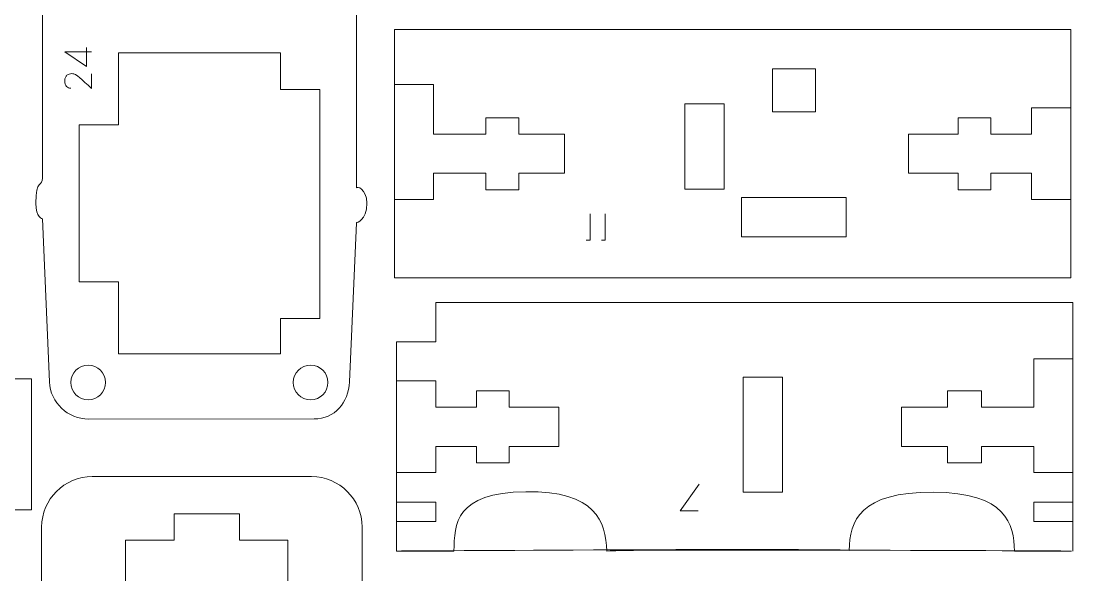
# Model space of a CAD drawing. Header units: millimetres. Extents: x 1 to 3601, y 1 to 1248.
# Drawn here: x 1504.4 to 1584.8, y 988 to 1030.4 of the extents above; entities that cross this region are included whole.
import ezdxf

# ---------------------------------------------------------------- set-up
doc = ezdxf.new("R2010")
doc.units = ezdxf.units.MM
doc.layers.get('0').update_dxf_attribs({"lineweight": 5})
doc.layers.add('MARCATGE', color=1, linetype='Continuous', lineweight=5)
doc.layers.add('TALL 1', color=4, linetype='Continuous', lineweight=5)

msp = doc.modelspace()

# ---------------------------------------------------------------- linework, layer by layer
at = {"lineweight": 9}
for points, knots in [([(1530.034, 1014.937), (1530.034, 1014.937), (1530.83, 1015.06), (1530.83, 1016.421), (1530.83, 1016.421), (1530.83, 1017.535), (1530.034, 1017.761), (1530.034, 1017.591), (1530.034, 1017.591), (1530.034, 1017.591), (1530.034, 1047.621), (1530.034, 1047.621), (1530.034, 1047.621), (1530.034, 1048.416), (1529.718, 1049.179), (1529.155, 1049.742), (1529.155, 1049.742), (1528.593, 1050.305), (1527.83, 1050.621), (1527.034, 1050.621), (1527.034, 1050.621), (1527.034, 1050.621), (1509.034, 1050.621), (1509.034, 1050.621), (1509.034, 1050.621), (1508.238, 1050.621), (1507.475, 1050.305), (1506.913, 1049.742), (1506.913, 1049.742), (1506.35, 1049.179), (1506.034, 1048.416), (1506.034, 1047.621), (1506.034, 1047.621), (1506.034, 1047.621), (1506.034, 1026.454), (1506.034, 1018.341), (1506.034, 1018.341), (1506.034, 1017.693), (1505.53, 1018.274), (1505.53, 1016.421), (1505.53, 1016.421), (1505.53, 1015.309), (1506.034, 1015.228), (1506.034, 1015.228), (1506.034, 1015.228), (1506.034, 1015.228), (1506.566, 1002.764), (1506.566, 1002.764), (1506.566, 1002.764), (1506.65, 1001.17), (1507.966, 999.921), (1509.562, 999.921), (1509.562, 999.921), (1509.562, 999.921), (1526.798, 999.935), (1526.798, 999.935), (1526.798, 999.935), (1528.394, 999.935), (1529.418, 1001.17), (1529.502, 1002.764), (1529.502, 1002.764), (1529.502, 1002.764), (1530.034, 1014.937), (1530.034, 1014.937)], [0, 0, 0, 0, 0.058824, 0.058824, 0.058824, 0.058824, 0.117647, 0.117647, 0.117647, 0.117647, 0.176471, 0.176471, 0.176471, 0.176471, 0.235294, 0.235294, 0.235294, 0.235294, 0.294118, 0.294118, 0.294118, 0.294118, 0.352941, 0.352941, 0.352941, 0.352941, 0.411765, 0.411765, 0.411765, 0.411765, 0.470588, 0.470588, 0.470588, 0.470588, 0.529412, 0.529412, 0.529412, 0.529412, 0.588235, 0.588235, 0.588235, 0.588235, 0.647059, 0.647059, 0.647059, 0.647059, 0.705882, 0.705882, 0.705882, 0.705882, 0.764706, 0.764706, 0.764706, 0.764706, 0.823529, 0.823529, 0.823529, 0.823529, 0.882353, 0.882353, 0.882353, 0.882353, 1, 1, 1, 1]), ([(1584.639, 1029.71), (1584.639, 1029.71), (1584.639, 1010.71), (1584.639, 1010.71), (1584.639, 1010.71), (1584.639, 1010.71), (1532.939, 1010.71), (1532.939, 1010.71), (1532.939, 1010.71), (1532.939, 1010.71), (1532.939, 1029.71), (1532.939, 1029.71), (1532.939, 1029.71), (1532.939, 1029.71), (1584.639, 1029.71), (1584.639, 1029.71)], [0, 0, 0, 0, 0.2, 0.2, 0.2, 0.2, 0.4, 0.4, 0.4, 0.4, 0.6, 0.6, 0.6, 0.6, 1, 1, 1, 1]), ([(1533.111, 989.832), (1533.111, 989.832), (1565.911, 990.049), (1567.695, 989.884), (1567.695, 989.884), (1567.759, 992.131), (1568.504, 994.357), (1574.124, 994.328), (1574.124, 994.328), (1579.743, 994.298), (1580.304, 991.892), (1580.331, 989.832), (1580.331, 989.832), (1580.331, 989.832), (1584.711, 989.832), (1584.711, 989.832), (1584.711, 989.832), (1584.711, 989.832), (1550.953, 989.997), (1549.169, 989.832), (1549.169, 989.832), (1549.104, 992.079), (1548.363, 994.433), (1542.976, 994.37), (1542.976, 994.37), (1537.588, 994.308), (1537.518, 991.892), (1537.491, 989.832), (1537.491, 989.832), (1537.491, 989.832), (1533.111, 989.832), (1533.111, 989.832), (1533.111, 989.832), (1533.111, 989.832), (1533.111, 1005.832), (1533.111, 1005.832), (1533.111, 1005.832), (1533.111, 1005.832), (1536.111, 1005.832), (1536.111, 1005.832), (1536.111, 1005.832), (1536.111, 1005.832), (1536.111, 1008.832), (1536.111, 1008.832), (1536.111, 1008.832), (1536.111, 1008.832), (1584.811, 1008.832), (1584.811, 1008.832), (1584.811, 1008.832), (1584.811, 1008.832), (1584.811, 989.832), (1584.811, 989.832)], [0, 0, 0, 0, 0.071429, 0.071429, 0.071429, 0.071429, 0.142857, 0.142857, 0.142857, 0.142857, 0.214286, 0.214286, 0.214286, 0.214286, 0.285714, 0.285714, 0.285714, 0.285714, 0.357143, 0.357143, 0.357143, 0.357143, 0.428571, 0.428571, 0.428571, 0.428571, 0.5, 0.5, 0.5, 0.5, 0.571429, 0.571429, 0.571429, 0.571429, 0.642857, 0.642857, 0.642857, 0.642857, 0.714286, 0.714286, 0.714286, 0.714286, 0.785714, 0.785714, 0.785714, 0.785714, 0.857143, 0.857143, 0.857143, 0.857143, 1, 1, 1, 1]), ([(1472.985, 1004.341), (1472.985, 1004.341), (1472.981, 1004.315), (1472.981, 1004.315), (1472.981, 1004.315), (1472.981, 1004.315), (1456.494, 1004.315), (1456.494, 1004.315), (1456.494, 1004.315), (1456.494, 1004.315), (1456.494, 1004.289), (1456.494, 1004.289), (1456.494, 1004.289), (1456.494, 1004.289), (1456.494, 1002.989), (1456.494, 1002.989), (1456.494, 1002.989), (1456.494, 1002.989), (1453.494, 1002.989), (1453.494, 1002.989), (1453.494, 1002.989), (1453.494, 1002.989), (1453.494, 989.989), (1453.494, 989.989), (1453.494, 989.989), (1453.494, 989.989), (1456.494, 989.989), (1456.494, 989.989), (1456.494, 989.989), (1456.494, 989.989), (1456.494, 970.989), (1456.494, 970.989), (1456.494, 970.989), (1456.494, 970.989), (1453.494, 970.989), (1453.494, 970.989), (1453.494, 970.989), (1453.494, 970.989), (1453.494, 965.989), (1453.494, 965.989), (1453.494, 965.989), (1453.494, 965.989), (1456.494, 965.989), (1456.494, 965.989), (1456.494, 965.989), (1456.494, 965.989), (1456.494, 962.989), (1456.494, 962.989), (1456.494, 962.989), (1456.494, 962.989), (1453.494, 962.989), (1453.494, 962.989), (1453.494, 962.989), (1453.494, 962.989), (1453.494, 957.989), (1453.494, 957.989), (1453.494, 957.989), (1453.494, 957.989), (1456.494, 957.989), (1456.494, 957.989), (1456.494, 957.989), (1456.494, 957.989), (1456.494, 956.689), (1456.494, 956.689), (1456.494, 956.689), (1456.494, 956.689), (1479.994, 956.689), (1479.994, 956.689), (1479.994, 956.689), (1479.994, 956.689), (1479.994, 966.59), (1479.994, 966.59), (1479.994, 966.59), (1479.994, 966.59), (1482.994, 966.59), (1482.994, 966.59), (1482.994, 966.59), (1482.994, 966.59), (1482.994, 956.689), (1482.994, 956.689), (1482.994, 956.689), (1482.994, 956.689), (1502.194, 956.689), (1502.194, 956.689), (1502.194, 956.689), (1502.194, 956.689), (1502.194, 957.989), (1502.194, 957.989), (1502.194, 957.989), (1502.194, 957.989), (1505.194, 957.989), (1505.194, 957.989), (1505.194, 957.989), (1505.194, 957.989), (1505.194, 972.989), (1505.194, 972.989), (1505.194, 972.989), (1505.194, 972.989), (1502.194, 972.989), (1502.194, 972.989), (1502.194, 972.989), (1502.194, 972.989), (1502.194, 992.989), (1502.194, 992.989), (1502.194, 992.989), (1502.194, 992.989), (1505.194, 992.989), (1505.194, 992.989), (1505.194, 992.989), (1505.194, 992.989), (1505.194, 1002.989), (1505.194, 1002.989), (1505.194, 1002.989), (1505.194, 1002.989), (1502.194, 1002.989), (1502.194, 1002.989), (1502.194, 1002.989), (1502.194, 1002.989), (1502.194, 1004.289), (1502.194, 1004.289), (1502.194, 1004.289), (1502.194, 1004.289), (1482.994, 1004.289), (1482.994, 1004.289), (1482.994, 1004.289), (1482.994, 1004.289), (1482.994, 1001.82), (1482.994, 1001.82), (1482.994, 1001.82), (1482.994, 1001.82), (1479.994, 1001.82), (1479.994, 1001.82), (1479.994, 1001.82), (1479.994, 1001.82), (1479.994, 1004.315), (1479.994, 1004.315), (1479.994, 1004.315), (1479.994, 1004.315), (1476.281, 1004.315), (1476.281, 1004.315), (1476.281, 1004.315), (1476.281, 1004.315), (1476.285, 1004.341), (1476.285, 1004.341), (1476.285, 1004.341), (1476.285, 1004.341), (1476.285, 1007.641), (1476.285, 1007.641), (1476.285, 1007.641), (1476.285, 1007.641), (1472.985, 1007.641), (1472.985, 1007.641), (1472.985, 1007.641), (1472.985, 1007.641), (1472.985, 1004.341), (1472.985, 1004.341)], [0, 0, 0, 0, 0.025, 0.025, 0.025, 0.025, 0.05, 0.05, 0.05, 0.05, 0.075, 0.075, 0.075, 0.075, 0.1, 0.1, 0.1, 0.1, 0.125, 0.125, 0.125, 0.125, 0.15, 0.15, 0.15, 0.15, 0.175, 0.175, 0.175, 0.175, 0.2, 0.2, 0.2, 0.2, 0.225, 0.225, 0.225, 0.225, 0.25, 0.25, 0.25, 0.25, 0.275, 0.275, 0.275, 0.275, 0.3, 0.3, 0.3, 0.3, 0.325, 0.325, 0.325, 0.325, 0.35, 0.35, 0.35, 0.35, 0.375, 0.375, 0.375, 0.375, 0.4, 0.4, 0.4, 0.4, 0.425, 0.425, 0.425, 0.425, 0.45, 0.45, 0.45, 0.45, 0.475, 0.475, 0.475, 0.475, 0.5, 0.5, 0.5, 0.5, 0.525, 0.525, 0.525, 0.525, 0.55, 0.55, 0.55, 0.55, 0.575, 0.575, 0.575, 0.575, 0.6, 0.6, 0.6, 0.6, 0.625, 0.625, 0.625, 0.625, 0.65, 0.65, 0.65, 0.65, 0.675, 0.675, 0.675, 0.675, 0.7, 0.7, 0.7, 0.7, 0.725, 0.725, 0.725, 0.725, 0.75, 0.75, 0.75, 0.75, 0.775, 0.775, 0.775, 0.775, 0.8, 0.8, 0.8, 0.8, 0.825, 0.825, 0.825, 0.825, 0.85, 0.85, 0.85, 0.85, 0.875, 0.875, 0.875, 0.875, 0.9, 0.9, 0.9, 0.9, 0.925, 0.925, 0.925, 0.925, 0.95, 0.95, 0.95, 0.95, 1, 1, 1, 1]), ([(1505.972, 991.66), (1505.972, 991.66), (1505.972, 967.459), (1505.972, 967.459), (1505.972, 967.459), (1505.972, 965.335), (1507.711, 963.596), (1509.835, 963.596), (1509.835, 963.596), (1509.835, 963.596), (1526.61, 963.596), (1526.61, 963.596), (1526.61, 963.596), (1528.734, 963.596), (1530.472, 965.335), (1530.472, 967.459), (1530.472, 967.459), (1530.472, 967.459), (1530.472, 991.66), (1530.472, 991.66), (1530.472, 991.66), (1530.472, 993.785), (1528.734, 995.523), (1526.61, 995.523), (1526.61, 995.523), (1526.61, 995.523), (1509.835, 995.523), (1509.835, 995.523), (1509.835, 995.523), (1507.711, 995.523), (1505.972, 993.785), (1505.972, 991.66)], [0, 0, 0, 0, 0.111111, 0.111111, 0.111111, 0.111111, 0.222222, 0.222222, 0.222222, 0.222222, 0.333333, 0.333333, 0.333333, 0.333333, 0.444444, 0.444444, 0.444444, 0.444444, 0.555556, 0.555556, 0.555556, 0.555556, 0.666667, 0.666667, 0.666667, 0.666667, 0.777778, 0.777778, 0.777778, 0.777778, 1, 1, 1, 1])]:
    msp.add_open_spline(points, degree=3, knots=knots, dxfattribs=at)
at = {"layer": 'MARCATGE', "lineweight": 9}
for points, knots in [([(1507.739, 1027.988), (1507.739, 1027.988), (1509.401, 1026.877), (1509.401, 1026.877), (1509.401, 1026.877), (1509.401, 1026.877), (1509.401, 1028.319), (1509.401, 1028.319), (1509.401, 1028.319), (1509.401, 1028.319), (1509.401, 1026.877), (1509.401, 1026.877), (1509.401, 1026.877), (1509.401, 1026.877), (1507.739, 1027.988), (1507.739, 1027.988), (1507.739, 1027.988), (1507.739, 1027.988), (1509.785, 1027.988), (1509.785, 1027.988), (1509.785, 1027.988), (1509.785, 1027.988), (1507.739, 1027.988), (1507.739, 1027.988)], [0, 0, 0, 0, 0.142857, 0.142857, 0.142857, 0.142857, 0.285714, 0.285714, 0.285714, 0.285714, 0.428571, 0.428571, 0.428571, 0.428571, 0.571429, 0.571429, 0.571429, 0.571429, 0.714286, 0.714286, 0.714286, 0.714286, 1, 1, 1, 1]), ([(1509.785, 1025.206), (1509.597, 1025.375), (1509.427, 1025.529), (1509.274, 1025.666), (1509.274, 1025.666), (1509.21, 1025.724), (1509.146, 1025.782), (1509.082, 1025.84), (1509.082, 1025.84), (1509.018, 1025.897), (1508.96, 1025.949), (1508.907, 1025.995), (1508.907, 1025.995), (1508.855, 1026.041), (1508.81, 1026.079), (1508.773, 1026.11), (1508.773, 1026.11), (1508.737, 1026.141), (1508.714, 1026.16), (1508.704, 1026.165), (1508.704, 1026.165), (1508.685, 1026.177), (1508.663, 1026.192), (1508.638, 1026.211), (1508.638, 1026.211), (1508.612, 1026.229), (1508.582, 1026.248), (1508.548, 1026.266), (1508.548, 1026.266), (1508.513, 1026.283), (1508.472, 1026.299), (1508.425, 1026.312), (1508.425, 1026.312), (1508.378, 1026.325), (1508.323, 1026.332), (1508.261, 1026.332), (1508.261, 1026.332), (1508.199, 1026.332), (1508.137, 1026.322), (1508.075, 1026.301), (1508.075, 1026.301), (1508.013, 1026.28), (1507.957, 1026.248), (1507.907, 1026.205), (1507.907, 1026.205), (1507.857, 1026.162), (1507.817, 1026.106), (1507.786, 1026.037), (1507.786, 1026.037), (1507.754, 1025.968), (1507.739, 1025.885), (1507.739, 1025.787), (1507.739, 1025.787), (1507.741, 1025.59), (1507.784, 1025.444), (1507.869, 1025.351), (1507.869, 1025.351), (1507.953, 1025.258), (1508.065, 1025.211), (1508.205, 1025.211), (1508.205, 1025.211), (1508.065, 1025.211), (1507.953, 1025.258), (1507.869, 1025.351), (1507.869, 1025.351), (1507.784, 1025.444), (1507.741, 1025.59), (1507.739, 1025.787), (1507.739, 1025.787), (1507.739, 1025.885), (1507.754, 1025.968), (1507.786, 1026.037), (1507.786, 1026.037), (1507.817, 1026.106), (1507.857, 1026.162), (1507.907, 1026.205), (1507.907, 1026.205), (1507.957, 1026.248), (1508.013, 1026.28), (1508.075, 1026.301), (1508.075, 1026.301), (1508.137, 1026.322), (1508.199, 1026.332), (1508.261, 1026.332), (1508.261, 1026.332), (1508.323, 1026.332), (1508.378, 1026.325), (1508.425, 1026.312), (1508.425, 1026.312), (1508.472, 1026.299), (1508.513, 1026.283), (1508.548, 1026.266), (1508.548, 1026.266), (1508.582, 1026.248), (1508.612, 1026.229), (1508.638, 1026.211), (1508.638, 1026.211), (1508.663, 1026.192), (1508.685, 1026.177), (1508.704, 1026.165), (1508.704, 1026.165), (1508.714, 1026.16), (1508.737, 1026.141), (1508.773, 1026.11), (1508.773, 1026.11), (1508.81, 1026.079), (1508.855, 1026.041), (1508.907, 1025.995), (1508.907, 1025.995), (1508.96, 1025.949), (1509.018, 1025.897), (1509.082, 1025.84), (1509.082, 1025.84), (1509.146, 1025.782), (1509.21, 1025.724), (1509.274, 1025.666), (1509.274, 1025.666), (1509.427, 1025.529), (1509.597, 1025.375), (1509.785, 1025.206), (1509.785, 1025.206), (1509.785, 1025.206), (1509.785, 1026.318), (1509.785, 1026.318), (1509.785, 1026.318), (1509.785, 1026.318), (1509.785, 1025.206), (1509.785, 1025.206)], [0, 0, 0, 0, 0.030303, 0.030303, 0.030303, 0.030303, 0.060606, 0.060606, 0.060606, 0.060606, 0.090909, 0.090909, 0.090909, 0.090909, 0.121212, 0.121212, 0.121212, 0.121212, 0.151515, 0.151515, 0.151515, 0.151515, 0.181818, 0.181818, 0.181818, 0.181818, 0.212121, 0.212121, 0.212121, 0.212121, 0.242424, 0.242424, 0.242424, 0.242424, 0.272727, 0.272727, 0.272727, 0.272727, 0.30303, 0.30303, 0.30303, 0.30303, 0.333333, 0.333333, 0.333333, 0.333333, 0.363636, 0.363636, 0.363636, 0.363636, 0.393939, 0.393939, 0.393939, 0.393939, 0.424242, 0.424242, 0.424242, 0.424242, 0.454545, 0.454545, 0.454545, 0.454545, 0.484848, 0.484848, 0.484848, 0.484848, 0.515152, 0.515152, 0.515152, 0.515152, 0.545455, 0.545455, 0.545455, 0.545455, 0.575758, 0.575758, 0.575758, 0.575758, 0.606061, 0.606061, 0.606061, 0.606061, 0.636364, 0.636364, 0.636364, 0.636364, 0.666667, 0.666667, 0.666667, 0.666667, 0.69697, 0.69697, 0.69697, 0.69697, 0.727273, 0.727273, 0.727273, 0.727273, 0.757576, 0.757576, 0.757576, 0.757576, 0.787879, 0.787879, 0.787879, 0.787879, 0.818182, 0.818182, 0.818182, 0.818182, 0.848485, 0.848485, 0.848485, 0.848485, 0.878788, 0.878788, 0.878788, 0.878788, 0.909091, 0.909091, 0.909091, 0.909091, 0.939394, 0.939394, 0.939394, 0.939394, 1, 1, 1, 1]), ([(1547.895, 1013.593), (1547.895, 1013.593), (1547.604, 1013.593), (1547.604, 1013.593), (1547.604, 1013.593), (1547.604, 1013.593), (1547.895, 1013.593), (1547.895, 1013.593), (1547.895, 1013.593), (1547.895, 1013.593), (1547.895, 1015.625), (1547.895, 1015.625), (1547.895, 1015.625), (1547.895, 1015.625), (1547.895, 1013.593), (1547.895, 1013.593)], [0, 0, 0, 0, 0.2, 0.2, 0.2, 0.2, 0.4, 0.4, 0.4, 0.4, 0.6, 0.6, 0.6, 0.6, 1, 1, 1, 1]), ([(1549.055, 1013.593), (1549.055, 1013.593), (1548.764, 1013.593), (1548.764, 1013.593), (1548.764, 1013.593), (1548.764, 1013.593), (1549.055, 1013.593), (1549.055, 1013.593), (1549.055, 1013.593), (1549.055, 1013.593), (1549.055, 1015.625), (1549.055, 1015.625), (1549.055, 1015.625), (1549.055, 1015.625), (1549.055, 1013.593), (1549.055, 1013.593)], [0, 0, 0, 0, 0.2, 0.2, 0.2, 0.2, 0.4, 0.4, 0.4, 0.4, 0.6, 0.6, 0.6, 0.6, 1, 1, 1, 1]), ([(1554.786, 992.915), (1554.786, 992.915), (1556.239, 994.947), (1556.239, 994.947), (1556.239, 994.947), (1556.239, 994.947), (1554.786, 992.915), (1554.786, 992.915), (1554.786, 992.915), (1554.786, 992.915), (1556.163, 992.915), (1556.163, 992.915), (1556.163, 992.915), (1556.163, 992.915), (1554.786, 992.915), (1554.786, 992.915)], [0, 0, 0, 0, 0.2, 0.2, 0.2, 0.2, 0.4, 0.4, 0.4, 0.4, 0.6, 0.6, 0.6, 0.6, 1, 1, 1, 1])]:
    msp.add_open_spline(points, degree=3, knots=knots, dxfattribs=at)
at = {"layer": 'TALL 1', "lineweight": 9}
for points, knots in [([(1524.234, 1025.171), (1524.234, 1025.171), (1524.234, 1025.121), (1524.234, 1025.121), (1524.234, 1025.121), (1524.234, 1025.121), (1527.234, 1025.121), (1527.234, 1025.121), (1527.234, 1025.121), (1527.234, 1025.121), (1527.234, 1007.621), (1527.234, 1007.621), (1527.234, 1007.621), (1527.234, 1007.621), (1524.234, 1007.621), (1524.234, 1007.621), (1524.234, 1007.621), (1524.234, 1007.621), (1524.234, 1004.921), (1524.234, 1004.921), (1524.234, 1004.921), (1524.234, 1004.921), (1511.834, 1004.921), (1511.834, 1004.921), (1511.834, 1004.921), (1511.834, 1004.921), (1511.834, 1010.421), (1511.834, 1010.421), (1511.834, 1010.421), (1511.834, 1010.421), (1508.834, 1010.421), (1508.834, 1010.421), (1508.834, 1010.421), (1508.834, 1010.421), (1508.834, 1022.421), (1508.834, 1022.421), (1508.834, 1022.421), (1508.834, 1022.421), (1511.834, 1022.421), (1511.834, 1022.421), (1511.834, 1022.421), (1511.834, 1022.421), (1511.834, 1027.921), (1511.834, 1027.921), (1511.834, 1027.921), (1511.834, 1027.921), (1524.234, 1027.921), (1524.234, 1027.921), (1524.234, 1027.921), (1524.234, 1027.921), (1524.234, 1025.171), (1524.234, 1025.171)], [0, 0, 0, 0, 0.071429, 0.071429, 0.071429, 0.071429, 0.142857, 0.142857, 0.142857, 0.142857, 0.214286, 0.214286, 0.214286, 0.214286, 0.285714, 0.285714, 0.285714, 0.285714, 0.357143, 0.357143, 0.357143, 0.357143, 0.428571, 0.428571, 0.428571, 0.428571, 0.5, 0.5, 0.5, 0.5, 0.571429, 0.571429, 0.571429, 0.571429, 0.642857, 0.642857, 0.642857, 0.642857, 0.714286, 0.714286, 0.714286, 0.714286, 0.785714, 0.785714, 0.785714, 0.785714, 0.857143, 0.857143, 0.857143, 0.857143, 1, 1, 1, 1]), ([(1565.134, 1023.41), (1565.134, 1023.41), (1565.134, 1026.71), (1565.134, 1026.71), (1565.134, 1026.71), (1565.134, 1026.71), (1561.834, 1026.71), (1561.834, 1026.71), (1561.834, 1026.71), (1561.834, 1026.71), (1561.834, 1023.41), (1561.834, 1023.41), (1561.834, 1023.41), (1561.834, 1023.41), (1565.134, 1023.41), (1565.134, 1023.41)], [0, 0, 0, 0, 0.2, 0.2, 0.2, 0.2, 0.4, 0.4, 0.4, 0.4, 0.6, 0.6, 0.6, 0.6, 1, 1, 1, 1]), ([(1532.939, 1016.71), (1532.939, 1016.71), (1535.939, 1016.71), (1535.939, 1016.71), (1535.939, 1016.71), (1535.939, 1016.71), (1535.939, 1018.71), (1535.939, 1018.71), (1535.939, 1018.71), (1535.939, 1018.71), (1539.939, 1018.71), (1539.939, 1018.71), (1539.939, 1018.71), (1539.939, 1018.71), (1539.939, 1017.46), (1539.939, 1017.46), (1539.939, 1017.46), (1539.939, 1017.46), (1542.439, 1017.46), (1542.439, 1017.46), (1542.439, 1017.46), (1542.439, 1017.46), (1542.439, 1018.71), (1542.439, 1018.71), (1542.439, 1018.71), (1542.439, 1018.71), (1545.939, 1018.71), (1545.939, 1018.71), (1545.939, 1018.71), (1545.939, 1018.71), (1545.939, 1021.71), (1545.939, 1021.71), (1545.939, 1021.71), (1545.939, 1021.71), (1542.439, 1021.71), (1542.439, 1021.71), (1542.439, 1021.71), (1542.439, 1021.71), (1542.439, 1022.96), (1542.439, 1022.96), (1542.439, 1022.96), (1542.439, 1022.96), (1539.939, 1022.96), (1539.939, 1022.96), (1539.939, 1022.96), (1539.939, 1022.96), (1539.939, 1021.71), (1539.939, 1021.71), (1539.939, 1021.71), (1539.939, 1021.71), (1535.939, 1021.71), (1535.939, 1021.71), (1535.939, 1021.71), (1535.939, 1021.71), (1535.939, 1025.51), (1535.939, 1025.51), (1535.939, 1025.51), (1535.939, 1025.51), (1532.939, 1025.51), (1532.939, 1025.51)], [0, 0, 0, 0, 0.0625, 0.0625, 0.0625, 0.0625, 0.125, 0.125, 0.125, 0.125, 0.1875, 0.1875, 0.1875, 0.1875, 0.25, 0.25, 0.25, 0.25, 0.3125, 0.3125, 0.3125, 0.3125, 0.375, 0.375, 0.375, 0.375, 0.4375, 0.4375, 0.4375, 0.4375, 0.5, 0.5, 0.5, 0.5, 0.5625, 0.5625, 0.5625, 0.5625, 0.625, 0.625, 0.625, 0.625, 0.6875, 0.6875, 0.6875, 0.6875, 0.75, 0.75, 0.75, 0.75, 0.8125, 0.8125, 0.8125, 0.8125, 0.875, 0.875, 0.875, 0.875, 1, 1, 1, 1]), ([(1558.139, 1024.01), (1558.139, 1024.01), (1555.139, 1024.01), (1555.139, 1024.01), (1555.139, 1024.01), (1555.139, 1024.01), (1555.139, 1017.51), (1555.139, 1017.51), (1555.139, 1017.51), (1555.139, 1017.51), (1558.139, 1017.51), (1558.139, 1017.51), (1558.139, 1017.51), (1558.139, 1017.51), (1558.139, 1024.01), (1558.139, 1024.01)], [0, 0, 0, 0, 0.2, 0.2, 0.2, 0.2, 0.4, 0.4, 0.4, 0.4, 0.6, 0.6, 0.6, 0.6, 1, 1, 1, 1]), ([(1581.639, 1023.71), (1581.639, 1023.71), (1581.639, 1021.71), (1581.639, 1021.71), (1581.639, 1021.71), (1581.639, 1021.71), (1581.639, 1023.71), (1581.639, 1023.71), (1581.639, 1023.71), (1581.639, 1023.71), (1584.639, 1023.71), (1584.639, 1023.71)], [0, 0, 0, 0, 0.25, 0.25, 0.25, 0.25, 0.5, 0.5, 0.5, 0.5, 1, 1, 1, 1]), ([(1581.639, 1021.71), (1581.639, 1021.71), (1578.539, 1021.71), (1578.539, 1021.71), (1578.539, 1021.71), (1578.539, 1021.71), (1578.539, 1022.96), (1578.539, 1022.96), (1578.539, 1022.96), (1578.539, 1022.96), (1576.039, 1022.96), (1576.039, 1022.96), (1576.039, 1022.96), (1576.039, 1022.96), (1576.039, 1021.71), (1576.039, 1021.71), (1576.039, 1021.71), (1576.039, 1021.71), (1572.239, 1021.71), (1572.239, 1021.71), (1572.239, 1021.71), (1572.239, 1021.71), (1572.239, 1018.71), (1572.239, 1018.71), (1572.239, 1018.71), (1572.239, 1018.71), (1576.039, 1018.71), (1576.039, 1018.71), (1576.039, 1018.71), (1576.039, 1018.71), (1576.039, 1017.46), (1576.039, 1017.46), (1576.039, 1017.46), (1576.039, 1017.46), (1578.539, 1017.46), (1578.539, 1017.46), (1578.539, 1017.46), (1578.539, 1017.46), (1578.539, 1018.71), (1578.539, 1018.71), (1578.539, 1018.71), (1578.539, 1018.71), (1581.639, 1018.71), (1581.639, 1018.71)], [0, 0, 0, 0, 0.083333, 0.083333, 0.083333, 0.083333, 0.166667, 0.166667, 0.166667, 0.166667, 0.25, 0.25, 0.25, 0.25, 0.333333, 0.333333, 0.333333, 0.333333, 0.416667, 0.416667, 0.416667, 0.416667, 0.5, 0.5, 0.5, 0.5, 0.583333, 0.583333, 0.583333, 0.583333, 0.666667, 0.666667, 0.666667, 0.666667, 0.75, 0.75, 0.75, 0.75, 0.833333, 0.833333, 0.833333, 0.833333, 1, 1, 1, 1]), ([(1584.639, 1016.71), (1584.639, 1016.71), (1581.639, 1016.71), (1581.639, 1016.71), (1581.639, 1016.71), (1581.639, 1016.71), (1581.639, 1018.71), (1581.639, 1018.71), (1581.639, 1018.71), (1581.639, 1018.71), (1581.639, 1016.71), (1581.639, 1016.71)], [0, 0, 0, 0, 0.25, 0.25, 0.25, 0.25, 0.5, 0.5, 0.5, 0.5, 1, 1, 1, 1]), ([(1567.484, 1013.851), (1567.484, 1013.851), (1567.484, 1016.851), (1567.484, 1016.851), (1567.484, 1016.851), (1567.484, 1016.851), (1559.484, 1016.851), (1559.484, 1016.851), (1559.484, 1016.851), (1559.484, 1016.851), (1559.484, 1013.851), (1559.484, 1013.851), (1559.484, 1013.851), (1559.484, 1013.851), (1567.484, 1013.851), (1567.484, 1013.851)], [0, 0, 0, 0, 0.2, 0.2, 0.2, 0.2, 0.4, 0.4, 0.4, 0.4, 0.6, 0.6, 0.6, 0.6, 1, 1, 1, 1]), ([(1584.811, 995.832), (1584.811, 995.832), (1581.811, 995.832), (1581.811, 995.832), (1581.811, 995.832), (1581.811, 995.832), (1581.811, 997.832), (1581.811, 997.832), (1581.811, 997.832), (1581.811, 997.832), (1577.811, 997.832), (1577.811, 997.832), (1577.811, 997.832), (1577.811, 997.832), (1577.811, 996.582), (1577.811, 996.582), (1577.811, 996.582), (1577.811, 996.582), (1577.711, 996.582), (1577.711, 996.582), (1577.711, 996.582), (1577.711, 996.582), (1575.211, 996.582), (1575.211, 996.582), (1575.211, 996.582), (1575.211, 996.582), (1575.211, 997.832), (1575.211, 997.832), (1575.211, 997.832), (1575.211, 997.832), (1571.711, 997.832), (1571.711, 997.832), (1571.711, 997.832), (1571.711, 997.832), (1571.711, 1000.832), (1571.711, 1000.832), (1571.711, 1000.832), (1571.711, 1000.832), (1575.211, 1000.832), (1575.211, 1000.832), (1575.211, 1000.832), (1575.211, 1000.832), (1575.211, 1002.082), (1575.211, 1002.082), (1575.211, 1002.082), (1575.211, 1002.082), (1577.711, 1002.082), (1577.711, 1002.082), (1577.711, 1002.082), (1577.711, 1002.082), (1577.811, 1002.082), (1577.811, 1002.082), (1577.811, 1002.082), (1577.811, 1002.082), (1577.811, 1000.832), (1577.811, 1000.832), (1577.811, 1000.832), (1577.811, 1000.832), (1581.811, 1000.832), (1581.811, 1000.832), (1581.811, 1000.832), (1581.811, 1000.832), (1581.811, 1004.532), (1581.811, 1004.532), (1581.811, 1004.532), (1581.811, 1004.532), (1584.811, 1004.532), (1584.811, 1004.532)], [0, 0, 0, 0, 0.055556, 0.055556, 0.055556, 0.055556, 0.111111, 0.111111, 0.111111, 0.111111, 0.166667, 0.166667, 0.166667, 0.166667, 0.222222, 0.222222, 0.222222, 0.222222, 0.277778, 0.277778, 0.277778, 0.277778, 0.333333, 0.333333, 0.333333, 0.333333, 0.388889, 0.388889, 0.388889, 0.388889, 0.444444, 0.444444, 0.444444, 0.444444, 0.5, 0.5, 0.5, 0.5, 0.555556, 0.555556, 0.555556, 0.555556, 0.611111, 0.611111, 0.611111, 0.611111, 0.666667, 0.666667, 0.666667, 0.666667, 0.722222, 0.722222, 0.722222, 0.722222, 0.777778, 0.777778, 0.777778, 0.777778, 0.833333, 0.833333, 0.833333, 0.833333, 0.888889, 0.888889, 0.888889, 0.888889, 1, 1, 1, 1]), ([(1509.534, 1001.396), (1510.266, 1001.396), (1510.859, 1001.989), (1510.859, 1002.721), (1510.859, 1002.721), (1510.859, 1003.452), (1510.266, 1004.046), (1509.534, 1004.046), (1509.534, 1004.046), (1508.802, 1004.046), (1508.209, 1003.452), (1508.209, 1002.721), (1508.209, 1002.721), (1508.209, 1001.989), (1508.802, 1001.396), (1509.534, 1001.396)], [0, 0, 0, 0, 0.2, 0.2, 0.2, 0.2, 0.4, 0.4, 0.4, 0.4, 0.6, 0.6, 0.6, 0.6, 1, 1, 1, 1]), ([(1526.534, 1001.396), (1527.266, 1001.396), (1527.859, 1001.989), (1527.859, 1002.721), (1527.859, 1002.721), (1527.859, 1003.452), (1527.266, 1004.046), (1526.534, 1004.046), (1526.534, 1004.046), (1525.802, 1004.046), (1525.209, 1003.452), (1525.209, 1002.721), (1525.209, 1002.721), (1525.209, 1001.989), (1525.802, 1001.396), (1526.534, 1001.396)], [0, 0, 0, 0, 0.2, 0.2, 0.2, 0.2, 0.4, 0.4, 0.4, 0.4, 0.6, 0.6, 0.6, 0.6, 1, 1, 1, 1]), ([(1533.111, 1002.832), (1533.111, 1002.832), (1536.111, 1002.832), (1536.111, 1002.832), (1536.111, 1002.832), (1536.111, 1002.832), (1536.111, 1000.832), (1536.111, 1000.832), (1536.111, 1000.832), (1536.111, 1000.832), (1539.211, 1000.832), (1539.211, 1000.832), (1539.211, 1000.832), (1539.211, 1000.832), (1539.211, 1002.082), (1539.211, 1002.082), (1539.211, 1002.082), (1539.211, 1002.082), (1541.711, 1002.082), (1541.711, 1002.082), (1541.711, 1002.082), (1541.711, 1002.082), (1541.711, 1000.832), (1541.711, 1000.832), (1541.711, 1000.832), (1541.711, 1000.832), (1545.511, 1000.832), (1545.511, 1000.832), (1545.511, 1000.832), (1545.511, 1000.832), (1545.511, 997.832), (1545.511, 997.832), (1545.511, 997.832), (1545.511, 997.832), (1541.711, 997.832), (1541.711, 997.832), (1541.711, 997.832), (1541.711, 997.832), (1541.711, 996.582), (1541.711, 996.582), (1541.711, 996.582), (1541.711, 996.582), (1539.211, 996.582), (1539.211, 996.582), (1539.211, 996.582), (1539.211, 996.582), (1539.211, 997.832), (1539.211, 997.832), (1539.211, 997.832), (1539.211, 997.832), (1536.111, 997.832), (1536.111, 997.832), (1536.111, 997.832), (1536.111, 997.832), (1536.111, 995.832), (1536.111, 995.832), (1536.111, 995.832), (1536.111, 995.832), (1533.111, 995.832), (1533.111, 995.832)], [0, 0, 0, 0, 0.0625, 0.0625, 0.0625, 0.0625, 0.125, 0.125, 0.125, 0.125, 0.1875, 0.1875, 0.1875, 0.1875, 0.25, 0.25, 0.25, 0.25, 0.3125, 0.3125, 0.3125, 0.3125, 0.375, 0.375, 0.375, 0.375, 0.4375, 0.4375, 0.4375, 0.4375, 0.5, 0.5, 0.5, 0.5, 0.5625, 0.5625, 0.5625, 0.5625, 0.625, 0.625, 0.625, 0.625, 0.6875, 0.6875, 0.6875, 0.6875, 0.75, 0.75, 0.75, 0.75, 0.8125, 0.8125, 0.8125, 0.8125, 0.875, 0.875, 0.875, 0.875, 1, 1, 1, 1]), ([(1559.611, 994.332), (1559.611, 994.332), (1562.611, 994.332), (1562.611, 994.332), (1562.611, 994.332), (1562.611, 994.332), (1562.611, 1003.132), (1562.611, 1003.132), (1562.611, 1003.132), (1562.611, 1003.132), (1559.611, 1003.132), (1559.611, 1003.132), (1559.611, 1003.132), (1559.611, 1003.132), (1559.611, 994.332), (1559.611, 994.332)], [0, 0, 0, 0, 0.2, 0.2, 0.2, 0.2, 0.4, 0.4, 0.4, 0.4, 0.6, 0.6, 0.6, 0.6, 1, 1, 1, 1]), ([(1533.111, 992.079), (1533.111, 992.079), (1533.111, 993.579), (1533.111, 993.579), (1533.111, 993.579), (1533.111, 993.579), (1536.111, 993.579), (1536.111, 993.579), (1536.111, 993.579), (1536.111, 993.579), (1536.111, 992.079), (1536.111, 992.079), (1536.111, 992.079), (1536.111, 992.079), (1533.111, 992.079), (1533.111, 992.079)], [0, 0, 0, 0, 0.2, 0.2, 0.2, 0.2, 0.4, 0.4, 0.4, 0.4, 0.6, 0.6, 0.6, 0.6, 1, 1, 1, 1]), ([(1581.811, 992.079), (1581.811, 992.079), (1581.811, 993.579), (1581.811, 993.579), (1581.811, 993.579), (1581.811, 993.579), (1584.811, 993.579), (1584.811, 993.579), (1584.811, 993.579), (1584.811, 993.579), (1584.811, 992.079), (1584.811, 992.079), (1584.811, 992.079), (1584.811, 992.079), (1581.811, 992.079), (1581.811, 992.079)], [0, 0, 0, 0, 0.2, 0.2, 0.2, 0.2, 0.4, 0.4, 0.4, 0.4, 0.6, 0.6, 0.6, 0.6, 1, 1, 1, 1]), ([(1512.39, 990.667), (1512.39, 990.667), (1512.39, 967.667), (1512.39, 967.667), (1512.39, 967.667), (1512.39, 967.667), (1524.79, 967.667), (1524.79, 967.667), (1524.79, 967.667), (1524.79, 967.667), (1524.79, 990.667), (1524.79, 990.667), (1524.79, 990.667), (1524.79, 990.667), (1521.09, 990.667), (1521.09, 990.667), (1521.09, 990.667), (1521.09, 990.667), (1521.09, 992.667), (1521.09, 992.667), (1521.09, 992.667), (1521.09, 992.667), (1516.09, 992.667), (1516.09, 992.667), (1516.09, 992.667), (1516.09, 992.667), (1516.09, 990.667), (1516.09, 990.667), (1516.09, 990.667), (1516.09, 990.667), (1512.39, 990.667), (1512.39, 990.667)], [0, 0, 0, 0, 0.111111, 0.111111, 0.111111, 0.111111, 0.222222, 0.222222, 0.222222, 0.222222, 0.333333, 0.333333, 0.333333, 0.333333, 0.444444, 0.444444, 0.444444, 0.444444, 0.555556, 0.555556, 0.555556, 0.555556, 0.666667, 0.666667, 0.666667, 0.666667, 0.777778, 0.777778, 0.777778, 0.777778, 1, 1, 1, 1])]:
    msp.add_open_spline(points, degree=3, knots=knots, dxfattribs=at)

doc.saveas('drawing.dxf')
